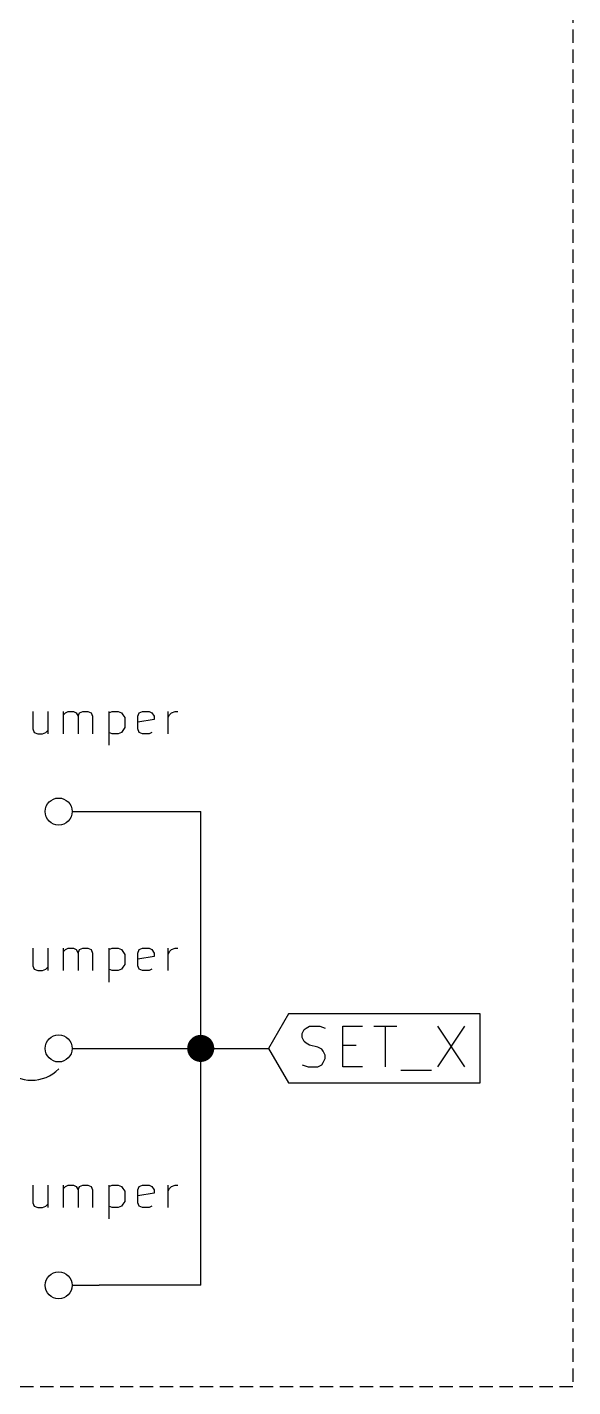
# Model space of a CAD drawing. Extents: x 18 to 282, y -194 to -20.
# Drawn here: x 111.6 to 132.1, y -111.8 to -60.7 of the extents above; entities that cross this region are included whole.
import ezdxf

# ---------------------------------------------------------------- set-up
doc = ezdxf.new("R2010")
doc.units = 0
doc.header["$MEASUREMENT"] = 0
doc.linetypes.add('DASHED', pattern=[0.75, 0.5, -0.25])
for name, color, linetype in [('BLUE3', 171, 'CONTINUOUS'), ('CYAN2', 4, 'CONTINUOUS'), ('GREEN2', 3, 'CONTINUOUS'), ('RED2', 1, 'CONTINUOUS')]:
    doc.layers.add(name, color=color, linetype=linetype)

msp = doc.modelspace()

# ---------------------------------------------------------------- linework, layer by layer
at = {"layer": 'BLUE3', "linetype": 'DASHED'}
for p, q in [((132.08, -20.32), (132.08, -111.76)), ((132.08, -111.76), (17.78, -111.76))]:
    msp.add_line(p, q, dxfattribs=at)
at = {"layer": 'CYAN2', "linetype": 'CONTINUOUS'}
for p, q in [((111.811, -86.4108), (111.811, -87.0712)), ((112.37, -86.4108), (112.37, -87.249)), ((112.954, -87.249), (112.954, -86.4108)), ((112.954, -86.5378), (113.03, -86.4616)), ((113.03, -86.4616), (113.132, -86.4108)), ((113.132, -86.4108), (113.335, -86.4108)), ((113.335, -86.4108), (113.436, -86.4616)), ((113.436, -86.4616), (113.513, -86.5886)), ((113.513, -86.5886), (113.563, -86.4616)), ((113.513, -86.5886), (113.513, -87.249)), ((113.563, -86.4616), (113.69, -86.4108)), ((113.69, -86.4108), (113.868, -86.4108)), ((113.868, -86.4108), (113.995, -86.4616)), ((113.995, -86.4616), (114.046, -86.5886)), ((114.046, -86.5886), (114.046, -87.249)), ((114.656, -86.4108), (114.656, -87.6808)), ((114.656, -86.4616), (114.783, -86.4108)), ((114.783, -86.4108), (115.011, -86.4108)), ((115.011, -86.4108), (115.138, -86.4616)), ((115.138, -86.4616), (115.189, -86.5378)), ((115.189, -86.5378), (115.265, -86.6394)), ((115.265, -86.6394), (115.265, -87.0204)), ((115.748, -86.5886), (115.799, -86.4616)), ((115.748, -87.0712), (115.748, -86.5886)), ((116.357, -86.7156), (115.748, -86.8172)), ((115.799, -86.4616), (115.926, -86.4108)), ((115.926, -86.4108), (116.18, -86.4108)), ((116.18, -86.4108), (116.281, -86.4616)), ((116.281, -86.4616), (116.357, -86.5886)), ((116.357, -86.5886), (116.357, -86.7156)), ((116.891, -87.249), (116.891, -86.4108)), ((116.891, -86.6394), (116.942, -86.5378)), ((116.942, -86.5378), (117.018, -86.4616)), ((117.018, -86.4616), (117.145, -86.4108)), ((117.145, -86.4108), (117.246, -86.4108)), ((111.811, -87.0712), (111.862, -87.1982)), ((111.862, -87.1982), (111.989, -87.249)), ((111.989, -87.249), (112.166, -87.249)), ((112.166, -87.249), (112.293, -87.1982)), ((112.293, -87.1982), (112.37, -87.122)), ((114.783, -87.249), (114.656, -87.1982)), ((115.011, -87.249), (114.783, -87.249)), ((115.138, -87.1982), (115.011, -87.249)), ((115.189, -87.122), (115.138, -87.1982)), ((115.265, -87.0204), (115.189, -87.122)), ((115.799, -87.1982), (115.748, -87.0712)), ((115.926, -87.249), (115.799, -87.1982)), ((116.18, -87.249), (115.926, -87.249)), ((116.281, -87.1982), (116.18, -87.249)), ((111.811, -95.3008), (111.811, -95.9612)), ((112.37, -95.3008), (112.37, -96.139)), ((112.954, -96.139), (112.954, -95.3008)), ((112.954, -95.4278), (113.03, -95.3516)), ((113.03, -95.3516), (113.132, -95.3008)), ((113.132, -95.3008), (113.335, -95.3008)), ((113.335, -95.3008), (113.436, -95.3516)), ((113.436, -95.3516), (113.513, -95.4786)), ((113.513, -95.4786), (113.563, -95.3516)), ((113.563, -95.3516), (113.69, -95.3008)), ((113.69, -95.3008), (113.868, -95.3008)), ((113.868, -95.3008), (113.995, -95.3516)), ((113.995, -95.3516), (114.046, -95.4786)), ((114.656, -95.3008), (114.656, -96.5708)), ((114.656, -95.3516), (114.783, -95.3008)), ((114.783, -95.3008), (115.011, -95.3008)), ((115.011, -95.3008), (115.138, -95.3516)), ((115.138, -95.3516), (115.189, -95.4278)), ((115.748, -95.4786), (115.799, -95.3516)), ((115.799, -95.3516), (115.926, -95.3008)), ((115.926, -95.3008), (116.18, -95.3008)), ((116.18, -95.3008), (116.281, -95.3516)), ((116.281, -95.3516), (116.357, -95.4786)), ((116.891, -96.139), (116.891, -95.3008)), ((116.942, -95.4278), (117.018, -95.3516)), ((117.018, -95.3516), (117.145, -95.3008)), ((117.145, -95.3008), (117.246, -95.3008)), ((113.513, -95.4786), (113.513, -96.139)), ((114.046, -95.4786), (114.046, -96.139)), ((115.189, -95.4278), (115.265, -95.5294)), ((115.265, -95.9104), (115.189, -96.012)), ((115.265, -95.5294), (115.265, -95.9104)), ((115.748, -95.9612), (115.748, -95.4786)), ((116.357, -95.6056), (115.748, -95.7072)), ((116.357, -95.4786), (116.357, -95.6056)), ((116.891, -95.5294), (116.942, -95.4278)), ((111.811, -95.9612), (111.862, -96.0882)), ((111.862, -96.0882), (111.989, -96.139)), ((111.989, -96.139), (112.166, -96.139)), ((112.166, -96.139), (112.293, -96.0882)), ((112.293, -96.0882), (112.37, -96.012)), ((114.783, -96.139), (114.656, -96.0882)), ((115.011, -96.139), (114.783, -96.139)), ((115.138, -96.0882), (115.011, -96.139)), ((115.189, -96.012), (115.138, -96.0882)), ((115.799, -96.0882), (115.748, -95.9612)), ((115.926, -96.139), (115.799, -96.0882)), ((116.18, -96.139), (115.926, -96.139)), ((116.281, -96.0882), (116.18, -96.139)), ((111.811, -104.191), (111.811, -104.851)), ((112.37, -104.191), (112.37, -105.029)), ((112.954, -105.029), (112.954, -104.191)), ((112.954, -104.318), (113.03, -104.242)), ((113.03, -104.242), (113.132, -104.191)), ((113.132, -104.191), (113.335, -104.191)), ((113.335, -104.191), (113.436, -104.242)), ((113.436, -104.242), (113.513, -104.369)), ((113.513, -104.369), (113.563, -104.242)), ((113.513, -104.369), (113.513, -105.029)), ((113.563, -104.242), (113.69, -104.191)), ((113.69, -104.191), (113.868, -104.191)), ((113.868, -104.191), (113.995, -104.242)), ((113.995, -104.242), (114.046, -104.369)), ((114.046, -104.369), (114.046, -105.029)), ((114.656, -104.191), (114.656, -105.461)), ((114.656, -104.242), (114.783, -104.191)), ((114.783, -104.191), (115.011, -104.191)), ((115.011, -104.191), (115.138, -104.242)), ((115.138, -104.242), (115.189, -104.318)), ((115.189, -104.318), (115.265, -104.419)), ((115.265, -104.419), (115.265, -104.8)), ((115.748, -104.369), (115.799, -104.242)), ((115.748, -104.851), (115.748, -104.369)), ((116.357, -104.496), (115.748, -104.597)), ((115.799, -104.242), (115.926, -104.191)), ((115.926, -104.191), (116.18, -104.191)), ((116.18, -104.191), (116.281, -104.242)), ((116.281, -104.242), (116.357, -104.369)), ((116.357, -104.369), (116.357, -104.496)), ((116.891, -105.029), (116.891, -104.191)), ((116.891, -104.419), (116.942, -104.318)), ((116.942, -104.318), (117.018, -104.242)), ((117.018, -104.242), (117.145, -104.191)), ((117.145, -104.191), (117.246, -104.191)), ((111.811, -104.851), (111.862, -104.978)), ((111.862, -104.978), (111.989, -105.029)), ((111.989, -105.029), (112.166, -105.029)), ((112.166, -105.029), (112.293, -104.978)), ((112.293, -104.978), (112.37, -104.902)), ((114.783, -105.029), (114.656, -104.978)), ((115.011, -105.029), (114.783, -105.029)), ((115.138, -104.978), (115.011, -105.029)), ((115.189, -104.902), (115.138, -104.978)), ((115.265, -104.8), (115.189, -104.902)), ((115.799, -104.978), (115.748, -104.851)), ((115.926, -105.029), (115.799, -104.978)), ((116.18, -105.029), (115.926, -105.029)), ((116.281, -104.978), (116.18, -105.029))]:
    msp.add_line(p, q, dxfattribs=at)
at = {"layer": 'GREEN2', "linetype": 'CONTINUOUS'}
for p, q in [((114.3, -90.17), (118.11, -90.17)), ((118.11, -99.06), (118.11, -90.17)), ((114.3, -99.06), (118.11, -99.06)), ((118.11, -107.95), (118.11, -99.06)), ((118.11, -99.06), (120.65, -99.06)), ((118.11, -107.95), (114.3, -107.95))]:
    msp.add_line(p, q, dxfattribs=at)
at = {"layer": 'GREEN2', "const_width": 0.508}
msp.add_lwpolyline([(117.856, -99.06, 1), (118.364, -99.06, 1)], format="xyb", close=True, dxfattribs=at)
at = {"layer": 'RED2', "linetype": 'CONTINUOUS'}
for p, q in [((113.284, -90.17), (114.3, -90.17)), ((121.412, -97.7646), (120.65, -99.06)), ((128.6, -97.7646), (121.412, -97.7646)), ((128.6, -99.06), (128.6, -97.7646)), ((121.92, -98.5012), (121.996, -98.3488)), ((121.996, -98.3488), (122.072, -98.298)), ((122.072, -98.298), (122.199, -98.2218)), ((122.199, -98.2218), (122.58, -98.2218)), ((122.58, -98.2218), (122.784, -98.298)), ((123.444, -99.7458), (123.444, -98.2218)), ((123.444, -98.2218), (124.181, -98.2218)), ((124.612, -98.2218), (125.476, -98.2218)), ((125.044, -99.7458), (125.044, -98.2218)), ((127, -98.2218), (128.016, -99.7458)), ((128.016, -98.2218), (127, -99.7458)), ((121.92, -98.6536), (121.92, -98.5012)), ((121.996, -98.806), (121.92, -98.6536)), ((122.072, -98.8568), (121.996, -98.806)), ((122.199, -98.933), (122.072, -98.8568)), ((122.504, -99.0092), (122.199, -98.933)), ((123.444, -98.933), (123.952, -98.933)), ((113.284, -99.06), (114.3, -99.06)), ((120.65, -99.06), (121.412, -100.355)), ((122.657, -99.0854), (122.504, -99.0092)), ((122.707, -99.1616), (122.657, -99.0854)), ((122.784, -99.314), (122.707, -99.1616)), ((122.707, -99.5934), (122.784, -99.441)), ((122.784, -99.441), (122.784, -99.314)), ((128.6, -100.355), (128.6, -99.06)), ((121.92, -99.6696), (122.149, -99.7458)), ((122.149, -99.7458), (122.504, -99.7458)), ((122.504, -99.7458), (122.657, -99.6696)), ((122.657, -99.6696), (122.707, -99.5934)), ((124.181, -99.7458), (123.444, -99.7458)), ((125.628, -99.8728), (126.771, -99.8728)), ((121.412, -100.355), (128.6, -100.355)), ((113.284, -107.95), (114.3, -107.95))]:
    msp.add_line(p, q, dxfattribs=at)
at = {"layer": 'RED2'}
for centre in [(112.776, -90.17), (112.776, -99.06), (112.776, -107.95)]:
    msp.add_circle(centre, 0.508, dxfattribs=at)
msp.add_arc((111.76, -98.806), 1.4478, -135, -45, dxfattribs=at)

doc.saveas('drawing.dxf')
